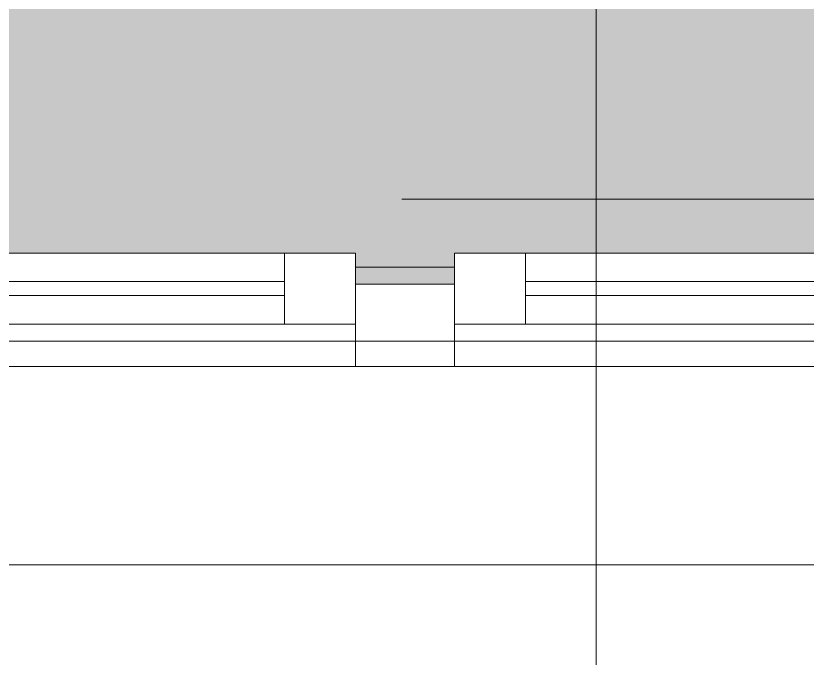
# Model space of a CAD drawing. Header units: millimetres. Extents: x -3238 to 193830, y -8553 to 29000.
# Drawn here: x 13600 to 14159, y -324 to 129 of the extents above; entities that cross this region are included whole.
import ezdxf

# ---------------------------------------------------------------- set-up
doc = ezdxf.new("R2010")
doc.units = ezdxf.units.MM
doc.linetypes.add('Осевая', pattern=[3175, 635, -476.25, 1587.5, -476.25])
for name, color, linetype, lineweight in [('A-GLAZ', 7, 'Continuous', 9), ('A-GLAZ-1', 7, 'Continuous', 13), ('A-WALL', 7, 'Continuous', 9), ('Знаки', 7, 'Continuous', 9), ('Оси', 7, 'Continuous', 9), ('Оси-2', 7, 'Осевая', 9)]:
    doc.layers.add(name, color=color, linetype=linetype, lineweight=lineweight)

# ---------------------------------------------------------------- blocks, each defined once
blk = doc.blocks.new('120_Окно_СКБ_2Ст - 120_Окно_СКБ_2Ст 3100х2500 _мал_створка слева_ 2-22446355-План устройства полов 2 этажа в осях 1-12')
at = {"layer": 'A-GLAZ'}
for p, q in [((1550, -57), (-1550, -57)), ((-1430, -107), (600, -107)), ((770, -107), (1430, -107)), ((600, -117), (-1430, -117)), ((1430, -117), (770, -117))]:
    blk.add_line(p, q, dxfattribs=at)
at = {"layer": 'A-GLAZ-1'}
for p, q in [((650, -127), (650, -57)), ((650, -57), (720, -57)), ((720, -57), (720, -127)), ((650, -87), (-1480, -87)), ((600, -137), (600, -87)), ((650, -137), (650, -87)), ((1480, -87), (720, -87)), ((720, -87), (720, -137)), ((770, -137), (770, -87)), ((720, -127), (650, -127)), ((-1480, -137), (650, -137)), ((720, -137), (1480, -137))]:
    blk.add_line(p, q, dxfattribs=at)
blk = doc.blocks.new('Зашивка радиатора_ с перфорацией М6 - Зашивка радиатора_ с перфорацией М6-V86-План устройства полов 2 этажа в осях 1-12')
at = {"layer": 'Знаки'}
blk.add_hatch(color=256, dxfattribs=at).paths.add_polyline_path([(2640.85, 380), (2640.85, 358), (1880.85, 358), (1880.85, 380), (1810.85, 380), (1810.85, 358), (-319.15, 358), (-319.15, 380), (-370, 380), (-369.15, 180), (2690, 180), (2690, 380)])
blk.add_line((1880.85, 380), (1810.85, 380), dxfattribs=at)

msp = doc.modelspace()

# ---------------------------------------------------------------- linework, layer by layer
at = {"layer": 'A-WALL'}
for p, q in [((11660, -100), (21910, -100)), ((16110, -258), (13010, -258))]:
    msp.add_line(p, q, dxfattribs=at)
at = {"layer": 'Оси'}
msp.add_line((14010, -1906.26), (14010, 593.74), dxfattribs=at)
at = {"layer": 'Оси-2'}
msp.add_line((61.56, 0), (36030, 0), dxfattribs=at)

# ---------------------------------------------------------------- block references
at = {"layer": 'A-GLAZ', "rotation": 180}
msp.add_blockref('120_Окно_СКБ_2Ст - 120_Окно_СКБ_2Ст 3100х2500 _мал_створка слева_ 2-22446355-План устройства полов 2 этажа в осях 1-12', (14560, -175), dxfattribs=at)
at = {"layer": 'Знаки', "rotation": 180}
msp.add_blockref('Зашивка радиатора_ с перфорацией М6 - Зашивка радиатора_ с перфорацией М6-V86-План устройства полов 2 этажа в осях 1-12', (15720.85, 320), dxfattribs=at)

doc.saveas('drawing.dxf')
